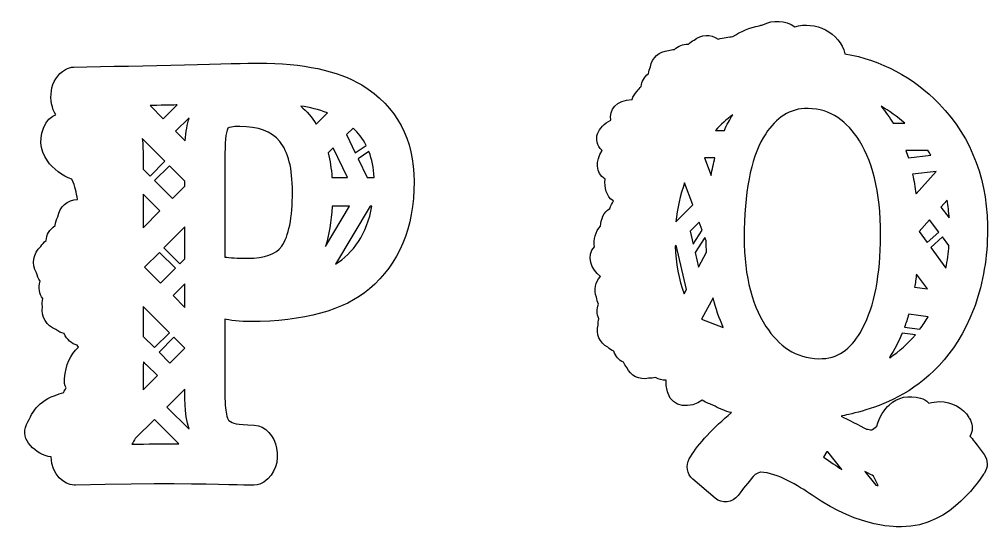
# Model space of a CAD drawing. Header units: millimetres. Extents: x -471 to 1551, y -2688 to 316.
# Drawn here: x 51.9 to 328.1, y -1185.9 to -1040.6 of the extents above; entities that cross this region are included whole.
import ezdxf

# ---------------------------------------------------------------- set-up
doc = ezdxf.new("R2010")
doc.units = ezdxf.units.MM
doc.header["$MEASUREMENT"] = 0
doc.layers.add('Layer 1', color=7, linetype='Continuous')

msp = doc.modelspace()

# ---------------------------------------------------------------- linework, layer by layer
at = {"layer": 'Layer 1', "color": 250}
for points, knots in [([(323.8189, -1123.2824), (326.307, -1116.832), (327.6523, -1109.6629), (327.8182, -1101.9961), (327.8182, -1101.9961), (328.15, -1086.976), (323.5241, -1074.4254), (314.0697, -1064.6946), (314.0697, -1064.6946), (306.6426, -1057.0279), (297.5936, -1052.2362), (287.1809, -1050.4117), (287.1809, -1050.4117), (285.8171, -1044.3484), (278.5558, -1040.9573), (272.9164, -1042.7081), (272.9164, -1042.7081), (270.2072, -1040.8836), (266.7425, -1040.6256), (263.7937, -1042.2105), (263.7937, -1042.2105), (263.4251, -1042.2658), (263.0749, -1042.3395), (262.7616, -1042.4317), (262.7616, -1042.4317), (260.1078, -1042.9661), (257.5092, -1044.0351), (255.2239, -1045.5279), (255.2239, -1045.5279), (254.1918, -1045.6385), (252.5885, -1045.8412), (251.0404, -1046.2282), (251.0404, -1046.2282), (248.9947, -1044.7354), (246.1934, -1044.8644), (244.2583, -1046.5415), (244.2583, -1046.5415), (243.6133, -1046.8179), (243.0419, -1047.2049), (242.5627, -1047.7026), (242.5627, -1047.7026), (240.9225, -1047.6473), (239.6877, -1048.1449), (238.6372, -1049.1585), (238.6372, -1049.1585), (238.0291, -1049.1769), (237.4393, -1049.2875), (236.8865, -1049.5086), (236.8865, -1049.5086), (234.2511, -1049.6376), (232.1869, -1051.5544), (231.7814, -1054.0976), (231.7814, -1054.0976), (231.4497, -1054.7426), (231.2654, -1055.4061), (231.2101, -1056.088), (231.2101, -1056.088), (229.9753, -1057.0279), (229.275, -1058.2811), (229.1276, -1059.7186), (229.1276, -1059.7186), (228.6853, -1060.1056), (228.3166, -1060.5848), (228.0218, -1061.1009), (228.0218, -1061.1009), (227.3215, -1061.7459), (226.8054, -1062.5568), (226.529, -1063.4414), (226.529, -1063.4414), (222.0874, -1063.5889), (219.8759, -1066.4086), (220.5025, -1069.3573), (220.5025, -1069.3573), (216.6692, -1071.1819), (214.9921, -1074.9599), (217.9592, -1078.0008), (217.9592, -1078.0008), (216.1531, -1080.8205), (215.9503, -1084.3959), (218.8807, -1086.0914), (218.8807, -1086.0914), (218.5673, -1088.5057), (219.1203, -1091.0858), (221.2397, -1092.3206), (221.2397, -1092.3206), (220.7789, -1092.9841), (220.4104, -1093.7212), (220.1707, -1094.5137), (220.1707, -1094.5137), (218.42, -1095.4905), (217.6274, -1097.5177), (217.5537, -1099.545), (217.5537, -1099.545), (216.0241, -1100.8904), (215.508, -1103.3968), (215.7845, -1105.3687), (215.7845, -1105.3687), (213.3518, -1107.9304), (214.863, -1111.8375), (217.48, -1113.8648), (217.48, -1113.8648), (215.9872, -1115.4128), (215.5449, -1117.6981), (216.3927, -1119.707), (216.3927, -1119.707), (216.448, -1120.4073), (216.6323, -1121.0892), (216.964, -1121.7158), (216.964, -1121.7158), (216.4296, -1123.1534), (216.4111, -1124.4618), (217.093, -1125.8993), (217.093, -1125.8993), (216.9272, -1126.4706), (216.835, -1127.0788), (216.8719, -1127.6685), (216.8719, -1127.6685), (216.1716, -1130.1197), (217.2405, -1132.7551), (219.581, -1133.9715), (219.581, -1133.9715), (220.0787, -1134.4875), (220.65, -1134.8746), (221.295, -1135.151), (221.295, -1135.151), (221.7926, -1136.6254), (222.7509, -1137.6758), (224.0778, -1138.2656), (224.0778, -1138.2656), (224.3175, -1138.8185), (224.6123, -1139.2977), (225.0178, -1139.74), (225.0178, -1139.74), (226.0682, -1142.099), (228.6116, -1143.4075), (231.1917, -1142.8177), (231.1917, -1142.8177), (231.8551, -1142.873), (232.5554, -1142.8177), (233.2374, -1142.615), (233.2374, -1142.615), (234.1404, -1143.131), (235.1356, -1143.4259), (236.2045, -1143.3891), (236.2045, -1143.3891), (236.1492, -1144.7713), (236.4441, -1145.914), (236.7758, -1147.1487), (236.7758, -1147.1487), (237.8632, -1151.1664), (243.3737, -1151.5165), (246.5435, -1149.0838), (246.5435, -1149.0838), (247.7415, -1149.821), (249.0499, -1150.3186), (249.5844, -1150.4476), (249.5844, -1150.4476), (251.1325, -1151.3322), (253.1413, -1152.2722), (254.8921, -1152.6223), (254.8921, -1152.6223), (249.7134, -1156.8427), (245.3271, -1161.5238), (243.2077, -1165.1729), (243.2077, -1165.1729), (243.2077, -1165.1729), (242.8391, -1165.7995), (242.8391, -1165.7995), (242.8391, -1165.7995), (241.7333, -1167.6977), (242.1572, -1170.0936), (243.8159, -1171.5311), (243.8159, -1171.5311), (243.8159, -1171.5311), (250.1741, -1176.9678), (250.1741, -1176.9678), (250.1741, -1176.9678), (252.1645, -1178.6633), (255.2054, -1178.3316), (256.7534, -1176.2122), (256.7534, -1176.2122), (256.7534, -1176.2122), (257.3064, -1175.4565), (257.3064, -1175.4565), (257.3064, -1175.4565), (258.6333, -1173.6504), (260.1077, -1171.8812), (261.6558, -1170.1857), (261.6558, -1170.1857), (262.7616, -1169.5407), (263.2039, -1169.5959), (263.2223, -1169.5959), (263.2223, -1169.5959), (267.9403, -1169.7065), (273.9484, -1173.4661), (277.837, -1176.1384), (277.837, -1176.1384), (292.0278, -1185.9245), (302.33, -1185.0031), (303.3252, -1185.1505), (303.3252, -1185.1505), (317.8661, -1185.1505), (326.1226, -1170.7017), (326.9335, -1169.8539), (326.9335, -1169.8539), (328.0393, -1168.2505), (328.0024, -1166.1311), (326.8413, -1164.5646), (326.8413, -1164.5646), (323.395, -1159.9757), (323.4319, -1159.8651), (322.8237, -1159.3306), (322.8237, -1159.3306), (323.6715, -1157.9668), (323.7452, -1156.2344), (322.9527, -1154.7785), (322.9527, -1154.7785), (322.9527, -1154.7785), (322.6947, -1154.2993), (322.6947, -1154.2993), (322.6947, -1154.2993), (322.6394, -1154.2072), (322.6025, -1154.1335), (322.5472, -1154.0229), (322.5472, -1154.0229), (320.7043, -1151.111), (317.7187, -1149.4891), (314.1433, -1149.4891), (314.1433, -1149.4891), (313.1297, -1149.4891), (312.1161, -1149.6182), (311.084, -1149.8762), (311.084, -1149.8762), (310.4574, -1149.1758), (309.6281, -1148.6782), (308.7066, -1148.4571), (308.7066, -1148.4571), (305.4261, -1147.5724), (302.201, -1148.1438), (299.7867, -1150.4475), (299.7867, -1150.4475), (298.7178, -1151.4611), (296.8748, -1153.8016), (296.2482, -1156.5108), (296.2482, -1156.5108), (295.5848, -1157.0821), (295.1424, -1157.377), (294.8476, -1157.5429), (294.8476, -1157.5429), (294.3131, -1157.4692), (293.7787, -1157.3954), (293.3364, -1157.3033), (293.3364, -1157.3033), (291.6408, -1156.4187), (287.66, -1154.3546), (286.1304, -1153.6358), (286.1304, -1153.6358), (289.7057, -1152.4933), (313.5168, -1150.0238), (323.8189, -1123.2824)], [0, 0, 0, 0, 0.01515152, 0.01515152, 0.01515152, 0.01515152, 0.03030303, 0.03030303, 0.03030303, 0.03030303, 0.04545455, 0.04545455, 0.04545455, 0.04545455, 0.06060606, 0.06060606, 0.06060606, 0.06060606, 0.07575758, 0.07575758, 0.07575758, 0.07575758, 0.09090909, 0.09090909, 0.09090909, 0.09090909, 0.10606061, 0.10606061, 0.10606061, 0.10606061, 0.12121212, 0.12121212, 0.12121212, 0.12121212, 0.13636364, 0.13636364, 0.13636364, 0.13636364, 0.15151515, 0.15151515, 0.15151515, 0.15151515, 0.16666667, 0.16666667, 0.16666667, 0.16666667, 0.18181818, 0.18181818, 0.18181818, 0.18181818, 0.1969697, 0.1969697, 0.1969697, 0.1969697, 0.21212121, 0.21212121, 0.21212121, 0.21212121, 0.22727273, 0.22727273, 0.22727273, 0.22727273, 0.24242424, 0.24242424, 0.24242424, 0.24242424, 0.25757576, 0.25757576, 0.25757576, 0.25757576, 0.27272727, 0.27272727, 0.27272727, 0.27272727, 0.28787879, 0.28787879, 0.28787879, 0.28787879, 0.3030303, 0.3030303, 0.3030303, 0.3030303, 0.31818182, 0.31818182, 0.31818182, 0.31818182, 0.33333333, 0.33333333, 0.33333333, 0.33333333, 0.34848485, 0.34848485, 0.34848485, 0.34848485, 0.36363636, 0.36363636, 0.36363636, 0.36363636, 0.37878788, 0.37878788, 0.37878788, 0.37878788, 0.39393939, 0.39393939, 0.39393939, 0.39393939, 0.40909091, 0.40909091, 0.40909091, 0.40909091, 0.42424242, 0.42424242, 0.42424242, 0.42424242, 0.43939394, 0.43939394, 0.43939394, 0.43939394, 0.45454545, 0.45454545, 0.45454545, 0.45454545, 0.46969697, 0.46969697, 0.46969697, 0.46969697, 0.48484848, 0.48484848, 0.48484848, 0.48484848, 0.5, 0.5, 0.5, 0.5, 0.51515152, 0.51515152, 0.51515152, 0.51515152, 0.53030303, 0.53030303, 0.53030303, 0.53030303, 0.54545455, 0.54545455, 0.54545455, 0.54545455, 0.56060606, 0.56060606, 0.56060606, 0.56060606, 0.57575758, 0.57575758, 0.57575758, 0.57575758, 0.59090909, 0.59090909, 0.59090909, 0.59090909, 0.60606061, 0.60606061, 0.60606061, 0.60606061, 0.62121212, 0.62121212, 0.62121212, 0.62121212, 0.63636364, 0.63636364, 0.63636364, 0.63636364, 0.65151515, 0.65151515, 0.65151515, 0.65151515, 0.66666667, 0.66666667, 0.66666667, 0.66666667, 0.68181818, 0.68181818, 0.68181818, 0.68181818, 0.6969697, 0.6969697, 0.6969697, 0.6969697, 0.71212121, 0.71212121, 0.71212121, 0.71212121, 0.72727273, 0.72727273, 0.72727273, 0.72727273, 0.74242424, 0.74242424, 0.74242424, 0.74242424, 0.75757576, 0.75757576, 0.75757576, 0.75757576, 0.77272727, 0.77272727, 0.77272727, 0.77272727, 0.78787879, 0.78787879, 0.78787879, 0.78787879, 0.8030303, 0.8030303, 0.8030303, 0.8030303, 0.81818182, 0.81818182, 0.81818182, 0.81818182, 0.83333333, 0.83333333, 0.83333333, 0.83333333, 0.84848485, 0.84848485, 0.84848485, 0.84848485, 0.86363636, 0.86363636, 0.86363636, 0.86363636, 0.87878788, 0.87878788, 0.87878788, 0.87878788, 0.89393939, 0.89393939, 0.89393939, 0.89393939, 0.90909091, 0.90909091, 0.90909091, 0.90909091, 0.92424242, 0.92424242, 0.92424242, 0.92424242, 0.93939394, 0.93939394, 0.93939394, 0.93939394, 0.95454545, 0.95454545, 0.95454545, 0.95454545, 0.96969697, 0.96969697, 0.96969697, 0.96969697, 1, 1, 1, 1]), ([(149.4721, -1059.3055), (142.6531, -1055.1773), (132.7564, -1053.0763), (120.04, -1053.0763), (120.04, -1053.0763), (114.6954, -1053.0763), (86.6087, -1053.8872), (67.405, -1054.2189), (67.405, -1054.2189), (66.5757, -1054.2374), (65.7648, -1054.4586), (65.0645, -1054.8824), (65.0645, -1054.8824), (60.1991, -1057.5178), (60.0148, -1064.2631), (62.2816, -1067.82), (62.2816, -1067.82), (61.0837, -1068.207), (60.0516, -1069.0548), (59.4251, -1070.179), (59.4251, -1070.179), (57.4162, -1073.8834), (57.5637, -1077.7905), (59.8674, -1080.9235), (59.8674, -1080.9235), (61.4523, -1083.0797), (64.2168, -1085.2544), (66.8153, -1086.1575), (66.8153, -1086.1575), (67.9026, -1088.3322), (68.1054, -1089.8987), (68.4556, -1091.8891), (68.4556, -1091.8891), (65.599, -1091.9628), (63.2953, -1094.0085), (62.8345, -1096.8098), (62.8345, -1096.8098), (62.4107, -1097.5839), (62.1526, -1098.4316), (62.0974, -1099.3347), (62.0974, -1099.3347), (60.4387, -1100.422), (59.6278, -1101.9701), (59.4988, -1103.6288), (59.4988, -1103.6288), (58.8907, -1104.1079), (58.393, -1104.6977), (58.0244, -1105.3243), (58.0244, -1105.3243), (55.8313, -1107.1857), (55.2969, -1110.2819), (56.7528, -1112.7699), (56.7528, -1112.7699), (56.9187, -1113.6361), (57.2688, -1114.4654), (57.8033, -1115.1841), (57.8033, -1115.1841), (57.232, -1117.0824), (57.6006, -1118.8148), (58.5404, -1120.1417), (58.5404, -1120.1417), (58.3746, -1120.8605), (58.3561, -1121.6345), (58.5036, -1122.427), (58.5036, -1122.427), (58.0244, -1125.2651), (59.6094, -1127.9743), (62.3001, -1128.9326), (62.3001, -1128.9326), (62.982, -1129.5039), (63.7929, -1129.9094), (64.6591, -1130.1121), (64.6591, -1130.1121), (65.4147, -1131.8998), (66.7785, -1132.9871), (68.4003, -1133.4294), (68.4003, -1133.4294), (68.4924, -1133.6137), (68.603, -1133.798), (68.732, -1133.9823), (68.732, -1133.9823), (66.3546, -1136.1754), (65.1382, -1138.9584), (64.7328, -1142.9391), (64.7328, -1142.9391), (64.6406, -1143.8606), (64.8065, -1144.7637), (65.1936, -1145.593), (65.1936, -1145.593), (64.9171, -1145.9985), (64.7144, -1146.4223), (64.5669, -1146.8646), (64.5669, -1146.8646), (57.1214, -1149.0025), (55.905, -1151.8775), (53.933, -1156.0242), (53.933, -1156.0242), (51.8873, -1160.3919), (56.55, -1164.5202), (60.9178, -1165.239), (60.9178, -1165.239), (61.139, -1170.3624), (64.6959, -1173.2559), (67.4603, -1173.2559), (67.4603, -1173.2559), (67.4788, -1173.2559), (67.8842, -1173.2559), (67.8842, -1173.2559), (67.8842, -1173.2559), (115.6352, -1172.0948), (118.6762, -1174.4353), (121.5512, -1172.3897), (121.5512, -1172.3897), (128.2412, -1168.0588), (125.5135, -1156.4665), (118.8052, -1156.2085), (118.8052, -1156.2085), (113.5159, -1156.0058), (112.8893, -1155.7109), (111.5808, -1154.8079), (111.5808, -1154.8079), (111.5808, -1154.8079), (111.2859, -1154.5683), (111.0463, -1153.61), (111.0463, -1153.61), (110.3091, -1150.6613), (110.4013, -1148.7261), (110.4565, -1126.0209), (110.4565, -1126.0209), (111.3227, -1126.2605), (115.2666, -1126.6843), (117.6625, -1126.6843), (117.6625, -1126.6843), (133.0143, -1126.629), (144.4591, -1123.496), (151.6651, -1117.359), (151.6651, -1117.359), (160.1058, -1110.2452), (164.3815, -1099.9799), (164.3815, -1086.858), (164.3815, -1086.858), (164.4368, -1074.7311), (159.424, -1065.4794), (149.4721, -1059.3055)], [0, 0, 0, 0, 0.02702703, 0.02702703, 0.02702703, 0.02702703, 0.05405405, 0.05405405, 0.05405405, 0.05405405, 0.08108108, 0.08108108, 0.08108108, 0.08108108, 0.10810811, 0.10810811, 0.10810811, 0.10810811, 0.13513514, 0.13513514, 0.13513514, 0.13513514, 0.16216216, 0.16216216, 0.16216216, 0.16216216, 0.18918919, 0.18918919, 0.18918919, 0.18918919, 0.21621622, 0.21621622, 0.21621622, 0.21621622, 0.24324324, 0.24324324, 0.24324324, 0.24324324, 0.27027027, 0.27027027, 0.27027027, 0.27027027, 0.2972973, 0.2972973, 0.2972973, 0.2972973, 0.32432432, 0.32432432, 0.32432432, 0.32432432, 0.35135135, 0.35135135, 0.35135135, 0.35135135, 0.37837838, 0.37837838, 0.37837838, 0.37837838, 0.40540541, 0.40540541, 0.40540541, 0.40540541, 0.43243243, 0.43243243, 0.43243243, 0.43243243, 0.45945946, 0.45945946, 0.45945946, 0.45945946, 0.48648649, 0.48648649, 0.48648649, 0.48648649, 0.51351351, 0.51351351, 0.51351351, 0.51351351, 0.54054054, 0.54054054, 0.54054054, 0.54054054, 0.56756757, 0.56756757, 0.56756757, 0.56756757, 0.59459459, 0.59459459, 0.59459459, 0.59459459, 0.62162162, 0.62162162, 0.62162162, 0.62162162, 0.64864865, 0.64864865, 0.64864865, 0.64864865, 0.67567568, 0.67567568, 0.67567568, 0.67567568, 0.7027027, 0.7027027, 0.7027027, 0.7027027, 0.72972973, 0.72972973, 0.72972973, 0.72972973, 0.75675676, 0.75675676, 0.75675676, 0.75675676, 0.78378378, 0.78378378, 0.78378378, 0.78378378, 0.81081081, 0.81081081, 0.81081081, 0.81081081, 0.83783784, 0.83783784, 0.83783784, 0.83783784, 0.86486486, 0.86486486, 0.86486486, 0.86486486, 0.89189189, 0.89189189, 0.89189189, 0.89189189, 0.91891892, 0.91891892, 0.91891892, 0.91891892, 0.94594595, 0.94594595, 0.94594595, 0.94594595, 1, 1, 1, 1]), ([(96.8371, -1064.9819), (96.8371, -1064.9819), (92.8932, -1068.9258), (92.8932, -1068.9258), (92.8932, -1068.9258), (92.8932, -1068.9258), (89.1335, -1065.1662), (89.1335, -1065.1662), (89.1335, -1065.1662), (90.7738, -1065.1292), (96.8371, -1064.9819), (96.8371, -1064.9819)], [0, 0, 0, 0, 0.25, 0.25, 0.25, 0.25, 0.5, 0.5, 0.5, 0.5, 1, 1, 1, 1]), ([(132.0745, -1065.2951), (134.6362, -1065.7006), (137.2348, -1066.3272), (139.6675, -1067.2302), (139.6675, -1067.2302), (139.6675, -1067.2302), (136.5161, -1070.4186), (136.5161, -1070.4186), (136.5161, -1070.4186), (135.2997, -1068.5019), (133.8437, -1066.7879), (132.0745, -1065.2951)], [0, 0, 0, 0, 0.25, 0.25, 0.25, 0.25, 0.5, 0.5, 0.5, 0.5, 1, 1, 1, 1]), ([(279.7169, -1137.252), (273.1007, -1137.1045), (268.3827, -1133.6398), (264.6783, -1128.0372), (264.6783, -1128.0372), (260.3105, -1121.421), (258.228, -1112.1693), (258.4675, -1100.5034), (258.4675, -1100.5034), (258.744, -1088.045), (260.8081, -1078.867), (264.6046, -1073.2091), (264.6046, -1073.2091), (267.5717, -1068.8045), (271.3682, -1065.8557), (276.6759, -1065.9847), (276.6759, -1065.9847), (283.2369, -1066.1321), (287.789, -1069.6706), (291.309, -1075.2179), (291.309, -1075.2179), (295.5847, -1081.9079), (297.612, -1091.694), (297.3355, -1104.2998), (297.3355, -1104.2998), (297.0959, -1115.0996), (295.1608, -1123.6694), (291.5855, -1129.7512), (291.5855, -1129.7512), (288.7659, -1134.5429), (285.3011, -1137.3626), (279.7169, -1137.252)], [0, 0, 0, 0, 0.11111111, 0.11111111, 0.11111111, 0.11111111, 0.22222222, 0.22222222, 0.22222222, 0.22222222, 0.33333333, 0.33333333, 0.33333333, 0.33333333, 0.44444444, 0.44444444, 0.44444444, 0.44444444, 0.55555556, 0.55555556, 0.55555556, 0.55555556, 0.66666667, 0.66666667, 0.66666667, 0.66666667, 0.77777778, 0.77777778, 0.77777778, 0.77777778, 1, 1, 1, 1]), ([(304.2283, -1070.2235), (304.2283, -1070.2235), (300.9478, -1070.2235), (300.9478, -1070.2235), (300.9478, -1070.2235), (299.971, -1068.6018), (298.7731, -1066.9062), (297.5015, -1065.3766), (297.5015, -1065.3766), (299.8605, -1066.7035), (302.1089, -1068.3253), (304.2283, -1070.2235)], [0, 0, 0, 0, 0.25, 0.25, 0.25, 0.25, 0.5, 0.5, 0.5, 0.5, 1, 1, 1, 1]), ([(99.1777, -1075.2287), (99.1777, -1075.2287), (96.4317, -1072.4827), (96.4317, -1072.4827), (96.4317, -1072.4827), (96.4317, -1072.4827), (100.2466, -1068.6677), (100.2466, -1068.6677), (100.2466, -1068.6677), (99.7305, -1070.4554), (99.3804, -1072.6117), (99.1777, -1075.2287)], [0, 0, 0, 0, 0.25, 0.25, 0.25, 0.25, 0.5, 0.5, 0.5, 0.5, 1, 1, 1, 1]), ([(252.8281, -1072.2508), (252.8281, -1072.2508), (250.2848, -1072.2508), (250.2848, -1072.2508), (250.2848, -1072.2508), (251.796, -1070.6106), (253.4546, -1069.1362), (255.2055, -1067.8092), (255.2055, -1067.8092), (254.3393, -1069.1546), (253.5469, -1070.6474), (252.8281, -1072.2508)], [0, 0, 0, 0, 0.25, 0.25, 0.25, 0.25, 0.5, 0.5, 0.5, 0.5, 1, 1, 1, 1]), ([(126.6562, -1105.2505), (125.0528, -1107.4989), (121.8093, -1108.6415), (117.0359, -1108.6415), (117.0359, -1108.6415), (113.9213, -1108.6415), (111.8019, -1108.4757), (110.475, -1108.3282), (110.475, -1108.3282), (110.4934, -1080.5732), (110.088, -1074.6205), (111.3043, -1071.5796), (111.3043, -1071.5796), (111.6361, -1071.4321), (112.5944, -1071.1188), (114.6953, -1071.1188), (114.6953, -1071.1188), (119.9846, -1071.1188), (123.7258, -1072.5194), (126.0848, -1075.3945), (126.0848, -1075.3945), (128.536, -1078.3616), (129.7155, -1083.0427), (129.7155, -1089.7142), (129.7155, -1089.7142), (129.7155, -1097.0862), (128.665, -1102.4492), (126.6562, -1105.2505)], [0, 0, 0, 0, 0.125, 0.125, 0.125, 0.125, 0.25, 0.25, 0.25, 0.25, 0.375, 0.375, 0.375, 0.375, 0.5, 0.5, 0.5, 0.5, 0.625, 0.625, 0.625, 0.625, 0.75, 0.75, 0.75, 0.75, 1, 1, 1, 1]), ([(146.984, -1071.5612), (148.4584, -1072.925), (149.7301, -1074.5468), (150.7621, -1076.5188), (150.7621, -1076.5188), (150.7621, -1076.5188), (147.6291, -1078.6382), (147.6291, -1078.6382), (147.6291, -1078.6382), (147.6291, -1078.6382), (145.1043, -1073.441), (145.1043, -1073.441), (145.1043, -1073.441), (145.1043, -1073.441), (146.984, -1071.5612), (146.984, -1071.5612)], [0, 0, 0, 0, 0.2, 0.2, 0.2, 0.2, 0.4, 0.4, 0.4, 0.4, 0.6, 0.6, 0.6, 0.6, 1, 1, 1, 1]), ([(93.3723, -1081.0156), (93.3723, -1081.0156), (89.1335, -1085.2544), (89.1335, -1085.2544), (89.1335, -1085.2544), (89.1335, -1085.2544), (87.18, -1083.2824), (87.18, -1083.2824), (87.18, -1083.2824), (87.1615, -1081.5869), (87.309, -1078.2143), (86.9035, -1074.5284), (86.9035, -1074.5284), (86.9035, -1074.5284), (93.3723, -1081.0156), (93.3723, -1081.0156)], [0, 0, 0, 0, 0.2, 0.2, 0.2, 0.2, 0.4, 0.4, 0.4, 0.4, 0.6, 0.6, 0.6, 0.6, 1, 1, 1, 1]), ([(141.3262, -1077.2191), (141.3262, -1077.2191), (145.4176, -1085.623), (145.4176, -1085.623), (145.4176, -1085.623), (145.4176, -1085.623), (140.976, -1085.623), (140.976, -1085.623), (140.976, -1085.623), (140.7917, -1083.135), (140.4231, -1080.7944), (139.9071, -1078.6566), (139.9071, -1078.6566), (139.9071, -1078.6566), (141.3262, -1077.2191), (141.3262, -1077.2191)], [0, 0, 0, 0, 0.2, 0.2, 0.2, 0.2, 0.4, 0.4, 0.4, 0.4, 0.6, 0.6, 0.6, 0.6, 1, 1, 1, 1]), ([(151.0201, -1085.623), (151.0201, -1085.623), (148.44, -1080.3337), (148.44, -1080.3337), (148.44, -1080.3337), (148.44, -1080.3337), (151.5361, -1078.2327), (151.5361, -1078.2327), (151.5361, -1078.2327), (152.3839, -1080.4258), (152.8631, -1082.8954), (152.9737, -1085.623), (152.9737, -1085.623), (152.9737, -1085.623), (151.0201, -1085.623), (151.0201, -1085.623)], [0, 0, 0, 0, 0.2, 0.2, 0.2, 0.2, 0.4, 0.4, 0.4, 0.4, 0.6, 0.6, 0.6, 0.6, 1, 1, 1, 1]), ([(250.1374, -1080.0465), (249.7319, -1081.6499), (249.3633, -1083.327), (249.0501, -1085.0778), (249.0501, -1085.0778), (249.0501, -1085.0778), (247.1887, -1080.0465), (247.1887, -1080.0465), (247.1887, -1080.0465), (247.1887, -1080.0465), (250.1374, -1080.0465), (250.1374, -1080.0465)], [0, 0, 0, 0, 0.25, 0.25, 0.25, 0.25, 0.5, 0.5, 0.5, 0.5, 1, 1, 1, 1]), ([(310.9182, -1078.0193), (311.1947, -1078.4431), (311.4527, -1078.8671), (311.7107, -1079.2909), (311.7107, -1079.2909), (311.7107, -1079.2909), (305.2787, -1080.0834), (305.2787, -1080.0834), (305.2787, -1080.0834), (305.0576, -1079.3831), (304.8364, -1078.6828), (304.5968, -1078.0008), (304.5968, -1078.0008), (304.5968, -1078.0008), (310.9182, -1078.0008), (310.9182, -1078.0008), (310.9182, -1078.0008), (310.9182, -1078.0008), (310.9182, -1078.0193), (310.9182, -1078.0193)], [0, 0, 0, 0, 0.16666667, 0.16666667, 0.16666667, 0.16666667, 0.33333333, 0.33333333, 0.33333333, 0.33333333, 0.5, 0.5, 0.5, 0.5, 0.66666667, 0.66666667, 0.66666667, 0.66666667, 1, 1, 1, 1]), ([(95.5102, -1091.631), (95.5102, -1091.631), (90.442, -1086.5444), (90.442, -1086.5444), (90.442, -1086.5444), (90.442, -1086.5444), (94.6808, -1082.3056), (94.6808, -1082.3056), (94.6808, -1082.3056), (94.6808, -1082.3056), (99.0486, -1086.6734), (99.0486, -1086.6734), (99.0486, -1086.6734), (99.0486, -1086.6734), (99.0486, -1088.0925), (99.0486, -1088.0925), (99.0486, -1088.0925), (99.0486, -1088.0925), (95.5102, -1091.631), (95.5102, -1091.631)], [0, 0, 0, 0, 0.16666667, 0.16666667, 0.16666667, 0.16666667, 0.33333333, 0.33333333, 0.33333333, 0.33333333, 0.5, 0.5, 0.5, 0.5, 0.66666667, 0.66666667, 0.66666667, 0.66666667, 1, 1, 1, 1]), ([(307.4534, -1090.3487), (307.1954, -1088.4136), (306.8821, -1086.5522), (306.4767, -1084.7461), (306.4767, -1084.7461), (306.4767, -1084.7461), (313.2219, -1083.9168), (313.2219, -1083.9168), (313.2219, -1083.9168), (313.2219, -1083.9168), (307.4534, -1090.3487), (307.4534, -1090.3487)], [0, 0, 0, 0, 0.25, 0.25, 0.25, 0.25, 0.5, 0.5, 0.5, 0.5, 1, 1, 1, 1]), ([(241.4939, -1087.1419), (241.4939, -1087.1419), (243.8344, -1093.4449), (243.8344, -1093.4449), (243.8344, -1093.4449), (243.8344, -1093.4449), (239.0427, -1098.2366), (239.0427, -1098.2366), (239.0427, -1098.2366), (239.4298, -1094.44), (240.2591, -1090.6804), (241.4939, -1087.1419)], [0, 0, 0, 0, 0.25, 0.25, 0.25, 0.25, 0.5, 0.5, 0.5, 0.5, 1, 1, 1, 1]), ([(91.9533, -1095.188), (91.9533, -1095.188), (87.1431, -1099.9981), (87.1431, -1099.9981), (87.1431, -1099.9981), (87.1431, -1096.8282), (87.1431, -1093.6399), (87.1616, -1090.3778), (87.1616, -1090.3778), (87.1616, -1090.3778), (91.9533, -1095.188), (91.9533, -1095.188)], [0, 0, 0, 0, 0.25, 0.25, 0.25, 0.25, 0.5, 0.5, 0.5, 0.5, 1, 1, 1, 1]), ([(141.0129, -1093.8241), (141.0129, -1093.8241), (146.0073, -1093.8241), (146.0073, -1093.8241), (146.0073, -1093.8241), (146.0073, -1093.8241), (139.1146, -1105.3057), (139.1146, -1105.3057), (139.1146, -1105.3057), (140.1282, -1102.0622), (140.7732, -1098.2288), (141.0129, -1093.8241)], [0, 0, 0, 0, 0.25, 0.25, 0.25, 0.25, 0.5, 0.5, 0.5, 0.5, 1, 1, 1, 1]), ([(141.9528, -1110.337), (141.9528, -1110.337), (151.8679, -1093.8241), (151.8679, -1093.8241), (151.8679, -1093.8241), (151.8679, -1093.8241), (152.3839, -1093.8242), (152.3839, -1093.8242), (152.3839, -1093.8242), (150.9833, -1101.7488), (146.9472, -1107.3146), (141.9528, -1110.337)], [0, 0, 0, 0, 0.25, 0.25, 0.25, 0.25, 0.5, 0.5, 0.5, 0.5, 1, 1, 1, 1]), ([(316.3181, -1092.1179), (316.5946, -1093.7582), (316.7973, -1095.4352), (316.9079, -1097.1676), (316.9079, -1097.1676), (316.9079, -1097.1676), (314.5673, -1094.053), (314.5673, -1094.053), (314.5673, -1094.053), (314.5673, -1094.053), (316.3181, -1092.1179), (316.3181, -1092.1179)], [0, 0, 0, 0, 0.25, 0.25, 0.25, 0.25, 0.5, 0.5, 0.5, 0.5, 1, 1, 1, 1]), ([(245.659, -1098.3656), (245.659, -1098.3656), (246.5067, -1100.6508), (246.5067, -1100.6508), (246.5067, -1100.6508), (246.5067, -1100.6508), (243.945, -1104.6132), (243.945, -1104.6132), (243.945, -1104.6132), (243.945, -1104.6132), (243.0789, -1100.9272), (243.0789, -1100.9272), (243.0789, -1100.9272), (243.0789, -1100.9272), (245.659, -1098.3656), (245.659, -1098.3656)], [0, 0, 0, 0, 0.2, 0.2, 0.2, 0.2, 0.4, 0.4, 0.4, 0.4, 0.6, 0.6, 0.6, 0.6, 1, 1, 1, 1]), ([(313.9591, -1101.1853), (313.9591, -1101.1853), (310.6602, -1104.1525), (310.6602, -1104.1525), (310.6602, -1104.1525), (310.6602, -1104.1525), (308.3565, -1101.0194), (308.3565, -1101.0194), (308.3565, -1101.0194), (308.3565, -1101.0194), (311.3422, -1097.7021), (311.3422, -1097.7021), (311.3422, -1097.7021), (311.3422, -1097.7021), (313.9591, -1101.1853), (313.9591, -1101.1853)], [0, 0, 0, 0, 0.2, 0.2, 0.2, 0.2, 0.4, 0.4, 0.4, 0.4, 0.6, 0.6, 0.6, 0.6, 1, 1, 1, 1]), ([(97.648, -1110.208), (97.648, -1110.208), (93.0959, -1105.6559), (93.0959, -1105.6559), (93.0959, -1105.6559), (93.0959, -1105.6559), (99.0302, -1099.7216), (99.0302, -1099.7216), (99.0302, -1099.7216), (99.0302, -1099.7216), (99.0302, -1108.8443), (99.0302, -1108.8443), (99.0302, -1108.8443), (99.0302, -1108.8443), (97.648, -1110.208), (97.648, -1110.208)], [0, 0, 0, 0, 0.2, 0.2, 0.2, 0.2, 0.4, 0.4, 0.4, 0.4, 0.6, 0.6, 0.6, 0.6, 1, 1, 1, 1]), ([(241.3833, -1118.7671), (239.8721, -1114.6573), (238.9875, -1110.0867), (238.8032, -1105.2398), (238.8032, -1105.2398), (238.8032, -1105.2398), (239.1165, -1104.9265), (239.1165, -1104.9265), (239.1165, -1104.9265), (239.1165, -1104.9265), (242.0652, -1117.5139), (242.0652, -1117.5139), (242.0652, -1117.5139), (242.0652, -1117.5139), (241.3833, -1118.7671), (241.3833, -1118.7671)], [0, 0, 0, 0, 0.2, 0.2, 0.2, 0.2, 0.4, 0.4, 0.4, 0.4, 0.6, 0.6, 0.6, 0.6, 1, 1, 1, 1]), ([(244.4979, -1106.9906), (244.4979, -1106.9906), (247.2624, -1102.6965), (247.2624, -1102.6965), (247.2624, -1102.6965), (247.2624, -1102.6965), (247.631, -1103.7101), (247.631, -1103.7101), (247.631, -1103.7101), (247.6494, -1104.8159), (247.6863, -1105.9032), (247.7416, -1106.9538), (247.7416, -1106.9538), (247.7416, -1106.9538), (245.4747, -1111.1557), (245.4747, -1111.1557), (245.4747, -1111.1557), (245.4747, -1111.1557), (244.4979, -1106.9906), (244.4979, -1106.9906)], [0, 0, 0, 0, 0.16666667, 0.16666667, 0.16666667, 0.16666667, 0.33333333, 0.33333333, 0.33333333, 0.33333333, 0.5, 0.5, 0.5, 0.5, 0.66666667, 0.66666667, 0.66666667, 0.66666667, 1, 1, 1, 1]), ([(315.9863, -1111.4321), (315.9863, -1111.4321), (311.6738, -1105.5715), (311.6738, -1105.5715), (311.6738, -1105.5715), (311.6738, -1105.5715), (314.9911, -1102.5858), (314.9911, -1102.5858), (314.9911, -1102.5858), (314.9911, -1102.5858), (316.8341, -1105.037), (316.8341, -1105.037), (316.8341, -1105.037), (316.6867, -1107.2302), (316.3918, -1109.368), (315.9863, -1111.4321)], [0, 0, 0, 0, 0.2, 0.2, 0.2, 0.2, 0.4, 0.4, 0.4, 0.4, 0.6, 0.6, 0.6, 0.6, 1, 1, 1, 1]), ([(91.7874, -1106.9644), (91.7874, -1106.9644), (96.3395, -1111.5165), (96.3395, -1111.5165), (96.3395, -1111.5165), (96.3395, -1111.5165), (92.1191, -1115.7369), (92.1191, -1115.7369), (92.1191, -1115.7369), (92.1191, -1115.7369), (87.567, -1111.1848), (87.567, -1111.1848), (87.567, -1111.1848), (87.567, -1111.1848), (91.7874, -1106.9644), (91.7874, -1106.9644)], [0, 0, 0, 0, 0.2, 0.2, 0.2, 0.2, 0.4, 0.4, 0.4, 0.4, 0.6, 0.6, 0.6, 0.6, 1, 1, 1, 1]), ([(310.6971, -1117.4033), (310.6971, -1117.4033), (307.0664, -1116.9242), (307.0664, -1116.9242), (307.0664, -1116.9242), (307.2691, -1115.7078), (307.4351, -1114.4546), (307.5824, -1113.1645), (307.5824, -1113.1645), (307.5824, -1113.1645), (310.6971, -1117.4033), (310.6971, -1117.4033)], [0, 0, 0, 0, 0.25, 0.25, 0.25, 0.25, 0.5, 0.5, 0.5, 0.5, 1, 1, 1, 1]), ([(95.6945, -1119.2939), (95.6945, -1119.2939), (99.0303, -1115.9581), (99.0303, -1115.9581), (99.0303, -1115.9581), (99.0303, -1115.9581), (99.0303, -1122.648), (99.0303, -1122.648), (99.0303, -1122.648), (99.0303, -1122.648), (95.6945, -1119.2939), (95.6945, -1119.2939)], [0, 0, 0, 0, 0.25, 0.25, 0.25, 0.25, 0.5, 0.5, 0.5, 0.5, 1, 1, 1, 1]), ([(246.3224, -1126.01), (246.3224, -1126.01), (249.6213, -1119.9098), (249.6213, -1119.9098), (249.6213, -1119.9098), (250.3769, -1122.9323), (251.3537, -1125.752), (252.5332, -1128.3505), (252.5332, -1128.3505), (252.5332, -1128.3505), (246.3224, -1126.01), (246.3224, -1126.01)], [0, 0, 0, 0, 0.25, 0.25, 0.25, 0.25, 0.5, 0.5, 0.5, 0.5, 1, 1, 1, 1]), ([(87.18, -1130.9229), (87.18, -1128.4165), (87.1615, -1125.5599), (87.1615, -1122.3716), (87.1615, -1122.3716), (87.1615, -1122.3716), (94.644, -1129.854), (94.644, -1129.854), (94.644, -1129.854), (94.644, -1129.854), (90.3867, -1134.1113), (90.3867, -1134.1113), (90.3867, -1134.1113), (90.3867, -1134.1113), (87.18, -1130.9229), (87.18, -1130.9229)], [0, 0, 0, 0, 0.2, 0.2, 0.2, 0.2, 0.4, 0.4, 0.4, 0.4, 0.6, 0.6, 0.6, 0.6, 1, 1, 1, 1]), ([(308.5592, -1128.8481), (308.5592, -1128.8481), (304.173, -1128.2768), (304.173, -1128.2768), (304.173, -1128.2768), (304.6153, -1127.0788), (305.0207, -1125.8441), (305.3894, -1124.5724), (305.3894, -1124.5724), (305.3894, -1124.5724), (310.8998, -1125.3096), (310.8998, -1125.3096), (310.8998, -1125.3096), (310.181, -1126.5444), (309.3885, -1127.7239), (308.5592, -1128.8481)], [0, 0, 0, 0, 0.2, 0.2, 0.2, 0.2, 0.4, 0.4, 0.4, 0.4, 0.6, 0.6, 0.6, 0.6, 1, 1, 1, 1]), ([(95.9525, -1131.1625), (95.9525, -1131.1625), (99.0302, -1134.2402), (99.0302, -1134.2402), (99.0302, -1134.2402), (99.0302, -1134.2402), (99.0302, -1134.277), (99.0302, -1134.277), (99.0302, -1134.277), (99.0302, -1134.277), (94.7914, -1138.5158), (94.7914, -1138.5158), (94.7914, -1138.5158), (94.7914, -1138.5158), (91.6953, -1135.4197), (91.6953, -1135.4197), (91.6953, -1135.4197), (91.6953, -1135.4197), (95.9525, -1131.1625), (95.9525, -1131.1625)], [0, 0, 0, 0, 0.16666667, 0.16666667, 0.16666667, 0.16666667, 0.33333333, 0.33333333, 0.33333333, 0.33333333, 0.5, 0.5, 0.5, 0.5, 0.66666667, 0.66666667, 0.66666667, 0.66666667, 1, 1, 1, 1]), ([(299.971, -1136.9756), (299.971, -1136.9756), (299.8604, -1136.9019), (299.8604, -1136.9019), (299.8604, -1136.9019), (301.3163, -1134.7272), (302.5143, -1132.3682), (303.5095, -1129.9539), (303.5095, -1129.9539), (303.5095, -1129.9539), (307.2691, -1130.4515), (307.2691, -1130.4515), (307.2691, -1130.4515), (305.1497, -1132.9763), (302.6986, -1135.151), (299.971, -1136.9756)], [0, 0, 0, 0, 0.2, 0.2, 0.2, 0.2, 0.4, 0.4, 0.4, 0.4, 0.6, 0.6, 0.6, 0.6, 1, 1, 1, 1]), ([(91.2345, -1142.0728), (91.2345, -1142.0728), (87.1984, -1146.1089), (87.1984, -1146.1089), (87.1984, -1146.1089), (87.2168, -1144.0817), (87.2168, -1141.5384), (87.2168, -1138.1842), (87.2168, -1138.1842), (87.2168, -1138.1842), (88.0646, -1139.032), (88.0646, -1139.032), (88.0646, -1139.032), (88.0646, -1139.032), (88.1383, -1138.9583), (88.1383, -1138.9583), (88.1383, -1138.9583), (88.1383, -1138.9583), (91.2345, -1142.0728), (91.2345, -1142.0728)], [0, 0, 0, 0, 0.16666667, 0.16666667, 0.16666667, 0.16666667, 0.33333333, 0.33333333, 0.33333333, 0.33333333, 0.5, 0.5, 0.5, 0.5, 0.66666667, 0.66666667, 0.66666667, 0.66666667, 1, 1, 1, 1]), ([(93.9068, -1151.0112), (93.9068, -1151.0112), (99.0302, -1145.8878), (99.0302, -1145.8878), (99.0302, -1145.8878), (99.0487, -1146.7909), (98.8459, -1152.8911), (100.2466, -1157.3326), (100.2466, -1157.3326), (100.2466, -1157.3326), (93.9068, -1151.0112), (93.9068, -1151.0112)], [0, 0, 0, 0, 0.25, 0.25, 0.25, 0.25, 0.5, 0.5, 0.5, 0.5, 1, 1, 1, 1]), ([(83.918, -1161.5713), (84.2866, -1161.0737), (84.6367, -1160.5577), (84.9316, -1159.9864), (84.9316, -1159.9864), (84.9316, -1159.9864), (90.3683, -1154.5497), (90.3683, -1154.5497), (90.3683, -1154.5497), (90.3683, -1154.5497), (97.3531, -1161.5345), (97.3531, -1161.5345), (97.3531, -1161.5345), (92.801, -1161.516), (88.3226, -1161.5345), (83.918, -1161.5713)], [0, 0, 0, 0, 0.2, 0.2, 0.2, 0.2, 0.4, 0.4, 0.4, 0.4, 0.6, 0.6, 0.6, 0.6, 1, 1, 1, 1]), ([(286.3147, -1168.7851), (284.6191, -1167.7346), (283.2185, -1166.6472), (281.0438, -1165.2651), (281.0438, -1165.2651), (281.0438, -1165.2651), (282.0206, -1163.6617), (282.0206, -1163.6617), (282.0206, -1163.6617), (282.0574, -1163.6801), (282.2786, -1163.7907), (282.2786, -1163.7907), (282.2786, -1163.7907), (282.2786, -1163.7907), (286.3147, -1168.7851), (286.3147, -1168.7851)], [0, 0, 0, 0, 0.2, 0.2, 0.2, 0.2, 0.4, 0.4, 0.4, 0.4, 0.6, 0.6, 0.6, 0.6, 1, 1, 1, 1]), ([(295.3268, -1170.6649), (295.3268, -1170.6649), (296.6905, -1173.4109), (296.6905, -1173.4109), (296.6905, -1173.4109), (296.4694, -1173.3556), (296.2298, -1173.2819), (296.0086, -1173.2266), (296.0086, -1173.2266), (296.0086, -1173.2266), (292.8756, -1169.338), (292.8756, -1169.338), (292.8756, -1169.338), (294.479, -1170.1857), (294.7554, -1170.37), (295.3268, -1170.6649)], [0, 0, 0, 0, 0.2, 0.2, 0.2, 0.2, 0.4, 0.4, 0.4, 0.4, 0.6, 0.6, 0.6, 0.6, 1, 1, 1, 1])]:
    msp.add_open_spline(points, degree=3, knots=knots, dxfattribs=at)

doc.saveas('drawing.dxf')
